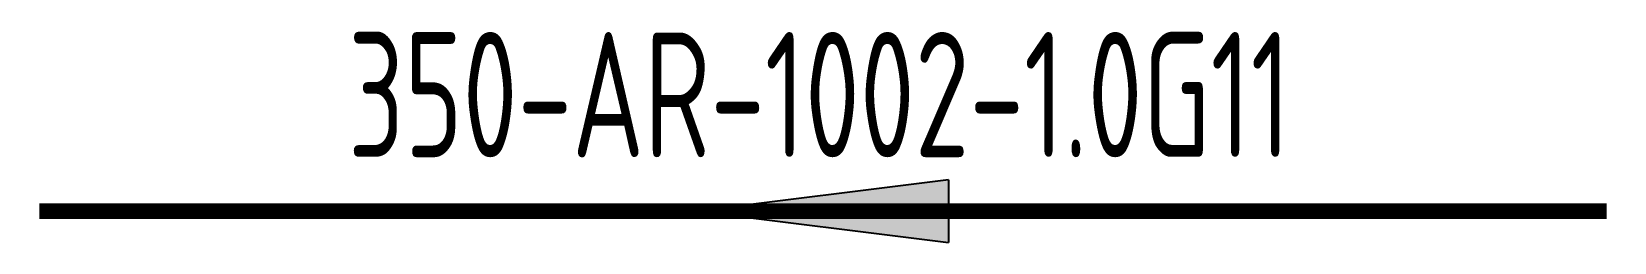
# Model space of a CAD drawing. Header units: millimetres. Extents: x -25.2 to 25.2, y -1 to 5.7.
import ezdxf
from ezdxf.enums import TextEntityAlignment as Align

# ---------------------------------------------------------------- set-up
doc = ezdxf.new("R2010")
doc.units = ezdxf.units.MM
doc.layers.add('管道', color=80, linetype='Continuous')
doc.layers.add('管道属性标注', color=80, linetype='Continuous')
doc.styles.add('GBCAD', font='gbenor.shx', dxfattribs={"width": 0.8, "bigfont": 'gbcbig.shx'})

# ---------------------------------------------------------------- blocks, each defined once
blk = doc.blocks.new('管道-出口')
at = {"layer": '管道'}
h = blk.add_hatch(color=2, dxfattribs=at)
h.dxf.hatch_style = 1
h.paths.add_polyline_path([(4, -1), (4, 1), (-4, 0)])
at = {"layer": '管道', "color": 2}
for p, q in [((4, 1), (-4, 0)), ((4, 1), (4, -1)), ((-4, 0), (4, -1))]:
    blk.add_line(p, q, dxfattribs=at)
at = {"layer": '管道', "color": 80, "const_width": 0.5}
blk.add_lwpolyline([(-25, 0), (25, 0)], dxfattribs=at)
at = {"layer": '管道属性标注', "color": 80, "style": 'GBCAD', "width": 0.75, "flags": 8}
blk.add_attdef('管道标题', text='', height=4, dxfattribs=at).set_placement((-0.114, 3.722), align=Align.MIDDLE_CENTER)
at = {"layer": '管道属性标注', "color": 80, "style": 'GBCAD', "width": 0.75, "flags": 9}
for tag, p in [('介质', (-13.389, -5.419)), ('名称', (3.056, -5.421)), ('材料', (-13.296, -8.065)), ('标准号', (3.172, -8.092)), ('泵前/后', (-13.242, -10.718)), ('管道长度:MM', (3.107, -10.705)), ('流速:M/S', (-13.311, -13.442)), ('核算流速:M/S', (3.129, -13.42)), ('数量', (-13.311, -16.397))]:
    blk.add_attdef(tag, p, '', height=2, dxfattribs=at)

msp = doc.modelspace()

# ---------------------------------------------------------------- hatches: boundary and pattern name
at = {"layer": '管道'}
h = msp.add_hatch(dxfattribs=at)
h.set_pattern_fill('ANGLE', color=2, scale=100)
h.set_pattern_definition([(0, (25, -28.77), (0, 349.25), [254, -95.25]), (90, (25, -28.77), (-349.25, 2e-14), [254, -95.25])])
h.paths.add_polyline_path([(4, 1), (-4, 0), (4, -1)])

# ---------------------------------------------------------------- block references
ref = msp.add_blockref('管道-出口', (0, 0), dxfattribs=at)
ref.add_attrib('管道标题', '350-AR-1002-1.0G11', dxfattribs={"layer": '管道属性标注', "color": 80, "height": 4, "style": 'GBCAD', "width": 0.75}).set_placement((-0.114, 3.722), align=Align.MIDDLE_CENTER)

doc.saveas('drawing.dxf')
